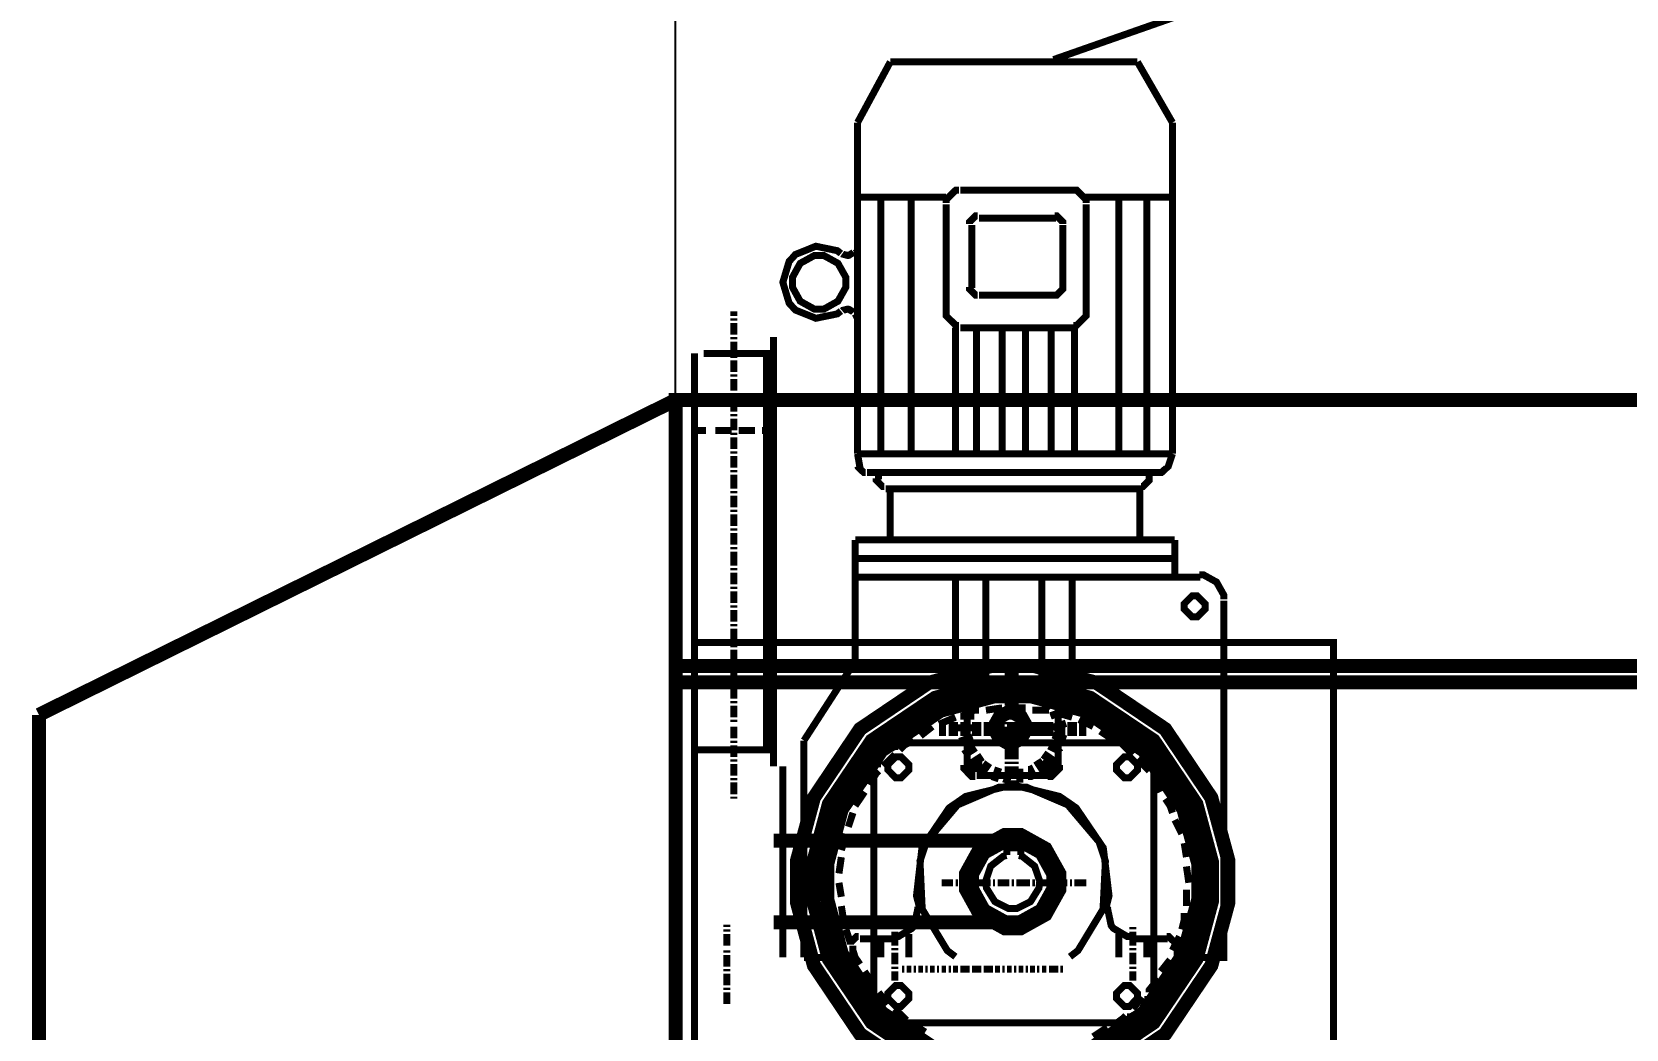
# Model space of a CAD drawing. Extents: x -4.5 to 11.4, y -10.7 to 0.4.
# Drawn here: x -0.809 to 0.33, y -2.242 to -1.529 of the extents above; entities that cross this region are included whole.
import ezdxf

# ---------------------------------------------------------------- set-up
doc = ezdxf.new("R2010")
doc.units = 0
doc.header["$MEASUREMENT"] = 0
doc.dimstyles.get("Standard").update_dxf_attribs({"dimtxt": 0.1, "dimasz": 0.1, "dimexe": 1.25, "dimexo": 0.625, "dimtad": 1, "dimtih": 1, "dimtxsty": 'Standard', "dimcen": 2.5, "dimazin": 3, "dimtfac": 1, "dimtmove": 0, "dimatfit": 3})

# ---------------------------------------------------------------- blocks, each defined once
blk = doc.blocks.new('_CLOSEDFILLED')
at = {"color": 0, "linetype": 'BYBLOCK'}
blk.add_solid([(-1, 0.164), (0, 0), (-1, -0.164)], dxfattribs=at)
blk = doc.blocks.new('*D5')
for p, q in [((-0.3489, -1.7922), (-0.3489, -0.8766)), ((-0.2489, -0.8766), (1.8169, -0.8766)), ((2.2169, -0.8766), (4.2828, -0.8766)), ((4.3828, -1.7922), (4.3828, -0.8766))]:
    blk.add_line(p, q)
at = {"layer": 'Defpoints'}
for p in [(-0.3489, -0.8766), (-0.3489, -1.7922), (4.3828, -1.7922)]:
    blk.add_point(p, dxfattribs=at)
at = {"xscale": 0.1, "yscale": 0.1, "rotation": 180}
blk.add_blockref('_CLOSEDFILLED', (-0.3489, -0.8766), dxfattribs=at)
at = {"xscale": 0.1, "yscale": 0.1}
blk.add_blockref('_CLOSEDFILLED', (4.3828, -0.8766), dxfattribs=at)
at = {"insert": (2.0169, -0.8766), "char_height": 0.1, "attachment_point": 5}
blk.add_mtext('2000', dxfattribs=at)

msp = doc.modelspace()

# ---------------------------------------------------------------- linework, layer by layer
at = {"color": 0}
for points, const_width in [([(-0.078907, -1.548867), (0.239493, -1.437207)], 0.005), ([(-0.218907, -1.593887), (-0.195507, -1.550547)], 0.005), ([(-0.195507, -1.550547), (-0.018907, -1.550547)], 0.005), ([(0.006093, -1.593887), (-0.018907, -1.550547)], 0.005), ([(-0.218907, -1.593887), (-0.218907, -1.830547)], 0.005), ([(0.006093, -1.593887), (0.006093, -1.830547)], 0.005), ([(-0.146407, -1.642167), (-0.148707, -1.642167), (-0.155607, -1.649017), (-0.155607, -1.651347)], 0.005), ([(-0.063907, -1.642167), (-0.145507, -1.642167)], 0.005), ([(-0.055507, -1.651347), (-0.055507, -1.649017), (-0.062407, -1.642167), (-0.064707, -1.642167)], 0.005), ([(-0.218907, -1.647227), (-0.155607, -1.647227)], 0.005), ([(-0.202207, -1.647227), (-0.202207, -1.830547)], 0.005), ([(-0.180507, -1.647227), (-0.180507, -1.830547)], 0.005), ([(-0.155607, -1.652207), (-0.155607, -1.730557)], 0.005), ([(-0.057207, -1.647227), (0.006093, -1.647227)], 0.005), ([(-0.055507, -1.730557), (-0.055507, -1.652207)], 0.005), ([(-0.032207, -1.647227), (-0.032207, -1.830547)], 0.005), ([(-0.012207, -1.647227), (-0.012207, -1.830547)], 0.005), ([(-0.133007, -1.660517), (-0.134507, -1.660517), (-0.138907, -1.664907), (-0.138907, -1.666377)], 0.005), ([(-0.077207, -1.662197), (-0.132207, -1.662197)], 0.005), ([(-0.072207, -1.666377), (-0.072207, -1.664907), (-0.076607, -1.660517), (-0.078007, -1.660517)], 0.005), ([(-0.137207, -1.667177), (-0.137207, -1.712207)], 0.005), ([(-0.072207, -1.712207), (-0.072207, -1.667177)], 0.005), ([(-0.230807, -1.687477), (-0.233407, -1.685417), (-0.248707, -1.682267), (-0.263307, -1.688127), (-0.265507, -1.690627), (-0.267807, -1.693057), (-0.272307, -1.708047), (-0.267807, -1.722957), (-0.265507, -1.725457), (-0.263307, -1.727887), (-0.248707, -1.733747), (-0.233407, -1.730617), (-0.230807, -1.728597)], 0.005), ([(-0.229907, -1.687697), (-0.229607, -1.687907), (-0.226007, -1.688837), (-0.225507, -1.688837), (-0.225207, -1.688777), (-0.222007, -1.686817), (-0.221707, -1.686557)], 0.005), ([(-0.220607, -1.687207), (-0.218907, -1.685527)], 0.005), ([(-0.138907, -1.711347), (-0.138907, -1.712807), (-0.134507, -1.717207), (-0.133007, -1.717207)], 0.005), ([(-0.132207, -1.717207), (-0.077207, -1.717207)], 0.005), ([(-0.078007, -1.717207), (-0.076607, -1.717207), (-0.072207, -1.712807), (-0.072207, -1.711347)], 0.005), ([(-0.307207, -1.732187), (-0.307207, -1.730557), (-0.307207, -1.728877)], 0.005), ([(-0.307207, -1.735547), (-0.307207, -1.733867)], 0.005), ([(-0.221707, -1.729517), (-0.222007, -1.729197), (-0.225207, -1.727297), (-0.225507, -1.727237), (-0.226007, -1.727197), (-0.229607, -1.728117), (-0.229907, -1.728377)], 0.005), ([(-0.220607, -1.730557), (-0.218907, -1.733867)], 0.005), ([(-0.155607, -1.729677), (-0.155607, -1.731957), (-0.148707, -1.738847), (-0.146407, -1.738847)], 0.005), ([(-0.064707, -1.738847), (-0.062407, -1.738847), (-0.055507, -1.731957), (-0.055507, -1.729677)], 0.005), ([(-0.307207, -1.745527), (-0.307207, -1.743847), (-0.307207, -1.742227), (-0.307207, -1.740527), (-0.307207, -1.738847), (-0.307207, -1.737167)], 0.005), ([(-0.148907, -1.740527), (-0.148907, -1.830547)], 0.005), ([(-0.145507, -1.740527), (-0.063907, -1.740527)], 0.005), ([(-0.133907, -1.740527), (-0.133907, -1.830547)], 0.005), ([(-0.115507, -1.740527), (-0.115507, -1.830547)], 0.005), ([(-0.098907, -1.740527), (-0.098907, -1.830547)], 0.005), ([(-0.080507, -1.740527), (-0.080507, -1.830547)], 0.005), ([(-0.063907, -1.740527), (-0.063907, -1.830547)], 0.005), ([(-0.307207, -1.748837), (-0.307207, -1.747207)], 0.005), ([(-0.307207, -1.758877), (-0.307207, -1.757197), (-0.307207, -1.755517), (-0.307207, -1.753877), (-0.307207, -1.752197), (-0.307207, -1.750517)], 0.005), ([(-0.278907, -1.747207), (-0.278907, -2.053847)], 0.005), ([(-0.335507, -2.053847), (-0.335507, -1.758877)], 0.005), ([(-0.328907, -1.758877), (-0.278907, -1.758877)], 0.005), ([(-0.307207, -1.762177), (-0.307207, -1.760557)], 0.005), ([(-0.307207, -1.772227), (-0.307207, -1.770547), (-0.307207, -1.768867), (-0.307207, -1.767167), (-0.307207, -1.765547), (-0.307207, -1.763867)], 0.005), ([(-0.283907, -2.042177), (-0.283907, -1.758877)], 0.005), ([(-0.278907, -2.053847), (-0.278907, -1.758877)], 0.005), ([(-0.307207, -1.775527), (-0.307207, -1.773847)], 0.005), ([(-0.307207, -1.785517), (-0.307207, -1.783887), (-0.307207, -1.782197), (-0.307207, -1.780517), (-0.307207, -1.778837), (-0.307207, -1.777207)], 0.005), ([(-0.803907, -2.017167), (-0.348907, -1.792177), (0.919493, -1.792177)], 0.01), ([(4.382783, -1.792177), (-0.348907, -1.792177), (-0.348907, -2.420547)], 0.01), ([(-0.307207, -1.790497), (-0.307207, -1.788877), (-0.307207, -1.787197)], 0.005), ([(-0.307207, -1.800547), (-0.307207, -1.798867), (-0.307207, -1.797187), (-0.307207, -1.795547), (-0.307207, -1.793867), (-0.307207, -1.792177)], 0.005), ([(-0.307207, -1.803847), (-0.307207, -1.802227)], 0.005), ([(-0.307207, -1.813887), (-0.307207, -1.812207), (-0.307207, -1.810527), (-0.307207, -1.808837), (-0.307207, -1.807207), (-0.307207, -1.805527)], 0.005), ([(-0.327207, -1.813887), (-0.335507, -1.813887)], 0.005), ([(-0.308907, -1.813887), (-0.320507, -1.813887)], 0.005), ([(-0.307207, -1.817197), (-0.307207, -1.815517)], 0.005), ([(-0.307207, -1.827177), (-0.307207, -1.825557), (-0.307207, -1.823867), (-0.307207, -1.822187), (-0.307207, -1.820497), (-0.307207, -1.818877)], 0.005), ([(-0.292207, -1.813887), (-0.303907, -1.813887)], 0.005), ([(-0.278907, -1.813887), (-0.287207, -1.813887)], 0.005), ([(-0.278907, -1.813887), (-0.283907, -1.813887)], 0.005), ([(-0.307207, -1.830547), (-0.307207, -1.828867)], 0.005), ([(-0.307207, -1.840527), (-0.307207, -1.838847), (-0.307207, -1.837207), (-0.307207, -1.835527), (-0.307207, -1.833847), (-0.307207, -1.832167)], 0.005), ([(-0.218907, -1.830547), (-0.217207, -1.840527)], 0.005), ([(-0.218907, -1.830547), (0.006093, -1.830547)], 0.005), ([(0.006093, -1.830547), (0.002793, -1.840527)], 0.005), ([(-0.307207, -1.843887), (-0.307207, -1.842207)], 0.005), ([(-0.307207, -1.855557), (-0.307207, -1.853877), (-0.307207, -1.852197), (-0.307207, -1.850497), (-0.307207, -1.848877), (-0.307207, -1.847197), (-0.307207, -1.845517)], 0.005), ([(-0.218707, -1.839447), (-0.218507, -1.840087), (-0.214507, -1.843887), (-0.213107, -1.843887)], 0.005), ([(-0.212207, -1.843887), (-0.002207, -1.843887)], 0.005), ([(-0.203907, -1.848877), (-0.203907, -1.843887)], 0.005), ([(-0.010507, -1.848877), (-0.010507, -1.843887)], 0.005), ([(-0.003107, -1.843887), (-0.001607, -1.843887), (0.002493, -1.840087), (0.002593, -1.839447)], 0.005), ([(-0.307207, -1.858867), (-0.307207, -1.857187)], 0.005), ([(-0.205507, -1.848017), (-0.205507, -1.849477), (-0.201207, -1.853877), (-0.199707, -1.853877)], 0.005), ([(-0.198907, -1.855557), (-0.015507, -1.855557)], 0.005), ([(-0.195507, -1.892167), (-0.195507, -1.855557)], 0.005), ([(-0.017207, -1.892167), (-0.017207, -1.855557)], 0.005), ([(-0.016407, -1.853877), (-0.014907, -1.853877), (-0.010507, -1.849477), (-0.010507, -1.848017)], 0.005), ([(-0.307207, -1.868847), (-0.307207, -1.867227), (-0.307207, -1.865527), (-0.307207, -1.863847), (-0.307207, -1.862167), (-0.307207, -1.860547)], 0.005), ([(-0.307207, -1.872207), (-0.307207, -1.870527)], 0.005), ([(-0.307207, -1.882197), (-0.307207, -1.880517), (-0.307207, -1.878877), (-0.307207, -1.877197), (-0.307207, -1.875517), (-0.307207, -1.873837)], 0.005), ([(-0.307207, -1.885557), (-0.307207, -1.883877)], 0.005), ([(-0.307207, -1.895547), (-0.307207, -1.893867), (-0.307207, -1.892167), (-0.307207, -1.890547), (-0.307207, -1.888867), (-0.307207, -1.887177)], 0.005), ([(-0.220607, -1.892167), (-0.220607, -1.978877)], 0.005), ([(-0.220607, -1.892167), (0.007793, -1.892167)], 0.005), ([(0.007793, -1.892167), (0.007793, -1.918867)], 0.005), ([(-0.307207, -1.898847), (-0.307207, -1.897227)], 0.005), ([(-0.307207, -1.910517), (-0.307207, -1.908887), (-0.307207, -1.907197), (-0.307207, -1.905517), (-0.307207, -1.903837), (-0.307207, -1.902207), (-0.307207, -1.900527)], 0.005), ([(-0.307207, -1.913877), (-0.307207, -1.912197)], 0.005), ([(-0.307207, -1.923867), (-0.307207, -1.922187), (-0.307207, -1.920547), (-0.307207, -1.918867), (-0.307207, -1.917177), (-0.307207, -1.915497)], 0.005), ([(-0.220607, -1.905517), (0.007793, -1.905517)], 0.005), ([(-0.307207, -1.927227), (-0.307207, -1.925547)], 0.005), ([(-0.220607, -1.918867), (0.026093, -1.918867)], 0.005), ([(-0.148907, -1.997207), (-0.148907, -1.918867)], 0.005), ([(-0.127207, -2.000517), (-0.127207, -1.918867)], 0.005), ([(-0.087207, -2.010557), (-0.087207, -1.918867)], 0.005), ([(-0.065607, -2.015547), (-0.065607, -1.918867)], 0.005), ([(0.042793, -1.934707), (0.042793, -1.931557), (0.037593, -1.922277), (0.028393, -1.917177), (0.025293, -1.917177)], 0.005), ([(-0.307207, -1.937207), (-0.307207, -1.935527), (-0.307207, -1.933837), (-0.307207, -1.932207), (-0.307207, -1.930527), (-0.307207, -1.928847)], 0.005), ([(-0.307207, -1.940517), (-0.307207, -1.938887)], 0.005), ([(0.011093, -2.190517), (0.042793, -2.190517), (0.042793, -1.935527)], 0.005), ([(-0.307207, -1.950557), (-0.307207, -1.948867), (-0.307207, -1.947187), (-0.307207, -1.945497), (-0.307207, -1.943877), (-0.307207, -1.942197)], 0.005), ([(-0.307207, -1.953867), (-0.307207, -1.952177)], 0.005), ([(-0.307207, -1.963847), (-0.307207, -1.962207), (-0.307207, -1.960527), (-0.307207, -1.958847), (-0.307207, -1.957167), (-0.307207, -1.955547)], 0.005), ([(-0.307207, -1.968887), (-0.307207, -1.967207)], 0.005), ([(-0.307207, -1.978877), (-0.307207, -1.977197), (-0.307207, -1.975497), (-0.307207, -1.973877), (-0.307207, -1.972197), (-0.307207, -1.970517)], 0.005), ([(4.001113, -1.982187), (-0.348907, -1.982187)], 0.01), ([(-0.307207, -1.982187), (-0.307207, -1.980557)], 0.005), ([(-0.307207, -1.992227), (-0.307207, -1.990527), (-0.307207, -1.988847), (-0.307207, -1.987167), (-0.307207, -1.985547), (-0.307207, -1.983867)], 0.005), ([(-0.048107, -2.278347), (0.000893, -2.245307), (0.033893, -2.196317), (0.046093, -2.151347), (0.046093, -2.136367), (0.046093, -2.121337), (0.033893, -2.076367), (0.000893, -2.027317), (-0.048107, -1.994277), (-0.093107, -1.982187), (-0.108007, -1.982187), (-0.108007, -1.982187), (-0.123107, -1.982187), (-0.168107, -1.994277), (-0.217107, -2.027317), (-0.250107, -2.076367), (-0.262207, -2.121337), (-0.262207, -2.136367), (-0.262207, -2.151347), (-0.250107, -2.196317), (-0.217107, -2.245307), (-0.168107, -2.278347)], 0.01), ([(-0.257207, -2.035517), (-0.220607, -1.978877)], 0.005), ([(-0.108907, -1.980557), (-0.108907, -1.982187)], 0.01), ([(-0.108907, -1.980557), (-0.108907, -1.982187)], 0.01), ([(-0.108907, -1.983867), (-0.108907, -1.985547), (-0.108907, -1.987167), (-0.108907, -1.988847), (-0.108907, -1.990527), (-0.108907, -1.992227), (-0.108907, -1.993847)], 0.01), ([(-0.108907, -1.983867), (-0.108907, -1.985547), (-0.108907, -1.987167), (-0.108907, -1.988847), (-0.108907, -1.990527), (-0.108907, -1.992227), (-0.108907, -1.993847)], 0.01), ([(4.001113, -1.993847), (-0.348907, -1.993847)], 0.01), ([(-0.307207, -1.995527), (-0.307207, -1.993847)], 0.005), ([(-0.052607, -2.267617), (-0.007307, -2.237057), (0.023193, -2.191817), (0.034393, -2.150207), (0.034393, -2.136367), (0.034393, -2.122477), (0.023193, -2.080867), (-0.007307, -2.035567), (-0.052607, -2.005017), (-0.094207, -1.993847), (-0.108007, -1.993847), (-0.108007, -1.993847), (-0.121907, -1.993847), (-0.163507, -2.005017), (-0.208807, -2.035567), (-0.239407, -2.080867), (-0.250607, -2.122477), (-0.250607, -2.136367), (-0.250607, -2.150207), (-0.239407, -2.191817), (-0.208807, -2.237057), (-0.163507, -2.267617)], 0.01), ([(-0.134707, -1.993847), (-0.136207, -1.993847), (-0.140507, -1.998237), (-0.140507, -1.999707)], 0.01), ([(-0.134707, -1.993847), (-0.136207, -1.993847), (-0.140507, -1.998237), (-0.140507, -1.999707)], 0.01), ([(-0.133907, -1.995527), (-0.082207, -1.995527)], 0.005), ([(-0.133907, -1.995527), (-0.082207, -1.995527)], 0.005), ([(-0.122207, -1.997207), (-0.127207, -2.000517)], 0.01), ([(-0.122207, -1.997207), (-0.127207, -2.000517)], 0.01), ([(-0.113907, -1.993847), (-0.120607, -1.995527)], 0.01), ([(-0.113907, -1.993847), (-0.120607, -1.995527)], 0.01), ([(-0.105507, -1.993847), (-0.108907, -1.993847), (-0.112207, -1.993847)], 0.01), ([(-0.105507, -1.993847), (-0.108907, -1.993847), (-0.112207, -1.993847)], 0.01), ([(-0.108907, -1.995527), (-0.108907, -1.997207)], 0.01), ([(-0.108907, -1.995527), (-0.108907, -1.997207)], 0.01), ([(-0.097207, -1.995527), (-0.103907, -1.993847)], 0.01), ([(-0.097207, -1.995527), (-0.103907, -1.993847)], 0.01), ([(-0.090607, -1.998837), (-0.095607, -1.995527)], 0.01), ([(-0.090607, -1.998837), (-0.095607, -1.995527)], 0.01), ([(-0.077207, -1.999707), (-0.077207, -1.998237), (-0.081607, -1.993847), (-0.083007, -1.993847)], 0.01), ([(-0.077207, -1.999707), (-0.077207, -1.998237), (-0.081607, -1.993847), (-0.083007, -1.993847)], 0.01), ([(-0.307207, -2.005517), (-0.307207, -2.003877), (-0.307207, -2.002197), (-0.307207, -2.000517), (-0.307207, -1.998837), (-0.307207, -1.997207)], 0.005), ([(-0.307207, -2.008877), (-0.307207, -2.007197)], 0.005), ([(-0.056507, -2.258447), (-0.014407, -2.230017), (0.013993, -2.187907), (0.024493, -2.149227), (0.024493, -2.136367), (0.024493, -2.123457), (0.013993, -2.084777), (-0.014407, -2.042667), (-0.056507, -2.014237), (-0.095207, -2.003877), (-0.108007, -2.003877), (-0.108007, -2.003877), (-0.120907, -2.003877), (-0.159607, -2.014237), (-0.201707, -2.042667), (-0.230207, -2.084777), (-0.240507, -2.123457), (-0.240507, -2.136367), (-0.240507, -2.149227), (-0.230207, -2.187907), (-0.201707, -2.230017), (-0.159607, -2.258447)], 0.01), ([(-0.135507, -2.007197), (-0.138907, -2.012177)], 0.01), ([(-0.135507, -2.007197), (-0.138907, -2.012177)], 0.01), ([(-0.140507, -2.053847), (-0.140507, -2.000517)], 0.005), ([(-0.140507, -2.053847), (-0.140507, -2.000517)], 0.005), ([(-0.130507, -2.002197), (-0.132207, -2.003877), (-0.133907, -2.005517)], 0.01), ([(-0.130507, -2.002197), (-0.132207, -2.003877), (-0.133907, -2.005517)], 0.01), ([(-0.108907, -1.998837), (-0.108907, -2.000517), (-0.108907, -2.002197), (-0.108907, -2.003877), (-0.108907, -2.005517), (-0.108907, -2.007197)], 0.01), ([(-0.108907, -1.998837), (-0.108907, -2.000517), (-0.108907, -2.002197), (-0.108907, -2.003877), (-0.108907, -2.005517), (-0.108907, -2.007197)], 0.01), ([(-0.108907, -2.008877), (-0.108907, -2.010557)], 0.01), ([(-0.108907, -2.008877), (-0.108907, -2.010557)], 0.01), ([(-0.083907, -2.003877), (-0.087207, -2.000517)], 0.01), ([(-0.083907, -2.003877), (-0.087207, -2.000517)], 0.01), ([(-0.078907, -2.010557), (-0.082207, -2.007197)], 0.01), ([(-0.078907, -2.010557), (-0.082207, -2.007197)], 0.01), ([(-0.075507, -2.000517), (-0.075507, -2.053847)], 0.005), ([(-0.075507, -2.000517), (-0.075507, -2.053847)], 0.005), ([(-0.803907, -2.017167), (-0.803907, -2.420547), (-0.348907, -2.420547)], 0.01), ([(-0.307207, -2.018867), (-0.307207, -2.017167), (-0.307207, -2.015547), (-0.307207, -2.013867), (-0.307207, -2.012177), (-0.307207, -2.010557)], 0.005), ([(-0.132207, -2.013867), (-0.135507, -2.013867), (-0.143907, -2.017167)], 0.005), ([(-0.140507, -2.015547), (-0.140507, -2.020547)], 0.01), ([(-0.140507, -2.015547), (-0.140507, -2.020547)], 0.01), ([(-0.115507, -2.012177), (-0.127207, -2.013867)], 0.005), ([(-0.108907, -2.012177), (-0.108907, -2.013867), (-0.108907, -2.015547), (-0.108907, -2.017167), (-0.108907, -2.018867), (-0.108907, -2.020547)], 0.01), ([(-0.108907, -2.012177), (-0.108907, -2.013867), (-0.108907, -2.015547), (-0.108907, -2.017167), (-0.108907, -2.018867), (-0.108907, -2.020547)], 0.01), ([(-0.098907, -2.012177), (-0.107207, -2.012177), (-0.110507, -2.012177)], 0.005), ([(-0.082207, -2.013867), (-0.093907, -2.013867)], 0.005), ([(-0.075507, -2.018867), (-0.077207, -2.013867)], 0.01), ([(-0.075507, -2.018867), (-0.077207, -2.013867)], 0.01), ([(-0.065607, -2.018867), (-0.077207, -2.015547)], 0.005), ([(-0.307207, -2.022227), (-0.307207, -2.020547)], 0.005), ([(-0.307207, -2.033887), (-0.307207, -2.032197), (-0.307207, -2.030517), (-0.307207, -2.028837), (-0.307207, -2.027207), (-0.307207, -2.025527)], 0.005), ([(-0.165507, -2.025527), (-0.173907, -2.032197)], 0.005), ([(-0.160607, -2.027207), (-0.157207, -2.027207)], 0.01), ([(-0.155607, -2.027207), (-0.158907, -2.027207)], 0.01), ([(-0.148907, -2.018867), (-0.160607, -2.023847)], 0.005), ([(-0.153907, -2.027207), (-0.148907, -2.027207)], 0.01), ([(-0.147207, -2.027207), (-0.152207, -2.027207)], 0.01), ([(-0.145507, -2.027207), (-0.140507, -2.027207)], 0.01), ([(-0.138907, -2.027207), (-0.143907, -2.027207)], 0.01), ([(-0.142207, -2.023847), (-0.142207, -2.027207), (-0.142207, -2.028837)], 0.01), ([(-0.142207, -2.023847), (-0.142207, -2.027207), (-0.142207, -2.028837)], 0.01), ([(-0.142207, -2.032197), (-0.140507, -2.037197)], 0.01), ([(-0.142207, -2.032197), (-0.140507, -2.037197)], 0.01), ([(-0.137207, -2.027207), (-0.132207, -2.027207)], 0.01), ([(-0.130507, -2.027207), (-0.135507, -2.027207)], 0.01), ([(-0.128907, -2.027207), (-0.122207, -2.027207)], 0.01), ([(-0.122207, -2.027207), (-0.127207, -2.027207)], 0.01), ([(-0.120607, -2.027207), (-0.113907, -2.027207)], 0.01), ([(-0.113907, -2.027207), (-0.118907, -2.027207)], 0.01), ([(-0.112207, -2.027207), (-0.105507, -2.027207)], 0.01), ([(-0.105507, -2.027207), (-0.110507, -2.027207)], 0.01), ([(-0.108907, -2.022227), (-0.108907, -2.023847)], 0.01), ([(-0.108907, -2.022227), (-0.108907, -2.023847)], 0.01), ([(-0.108907, -2.025527), (-0.108907, -2.027207), (-0.108907, -2.028837), (-0.108907, -2.030517), (-0.108907, -2.032197), (-0.108907, -2.033887)], 0.01), ([(-0.108907, -2.025527), (-0.108907, -2.027207), (-0.108907, -2.028837), (-0.108907, -2.030517), (-0.108907, -2.032197), (-0.108907, -2.033887)], 0.01), ([(-0.107207, -2.025527), (-0.082207, -2.025527)], 0.005), ([(-0.103907, -2.027207), (-0.097207, -2.027207)], 0.01), ([(-0.097207, -2.027207), (-0.102207, -2.027207)], 0.01), ([(-0.095607, -2.027207), (-0.088907, -2.027207)], 0.01), ([(-0.087207, -2.027207), (-0.093907, -2.027207)], 0.01), ([(-0.087207, -2.027207), (-0.080507, -2.027207)], 0.01), ([(-0.078907, -2.027207), (-0.085507, -2.027207)], 0.01), ([(-0.070507, -2.027207), (-0.077207, -2.027207)], 0.01), ([(-0.077207, -2.027207), (-0.072207, -2.027207)], 0.01), ([(-0.073907, -2.027207), (-0.075507, -2.022227)], 0.01), ([(-0.073907, -2.027207), (-0.075507, -2.022227)], 0.01), ([(-0.075507, -2.035517), (-0.073907, -2.030517)], 0.01), ([(-0.075507, -2.035517), (-0.073907, -2.030517)], 0.01), ([(-0.062207, -2.027207), (-0.068907, -2.027207)], 0.01), ([(-0.068907, -2.027207), (-0.063907, -2.027207)], 0.01), ([(-0.055507, -2.027207), (-0.060607, -2.027207)], 0.01), ([(-0.060607, -2.027207), (-0.057207, -2.027207)], 0.01), ([(-0.050507, -2.025527), (-0.053907, -2.023847), (-0.060607, -2.020547)], 0.005), ([(-0.035607, -2.035517), (-0.045507, -2.028837)], 0.005), ([(-0.307207, -2.037197), (-0.307207, -2.035517)], 0.005), ([(-0.307207, -2.047187), (-0.307207, -2.045547), (-0.307207, -2.043867), (-0.307207, -2.042177), (-0.307207, -2.040497), (-0.307207, -2.038877)], 0.005), ([(-0.257207, -2.190517), (-0.257207, -2.035517)], 0.005), ([(-0.189707, -2.037197), (-0.192807, -2.037197), (-0.202107, -2.042297), (-0.207207, -2.051567), (-0.207207, -2.054727)], 0.01), ([(-0.178907, -2.035517), (-0.185607, -2.038877), (-0.188907, -2.042177)], 0.005), ([(-0.188907, -2.037197), (-0.025607, -2.037197)], 0.005), ([(-0.140507, -2.040497), (-0.137207, -2.045547)], 0.01), ([(-0.140507, -2.040497), (-0.137207, -2.045547)], 0.01), ([(-0.108907, -2.035517), (-0.108907, -2.037197)], 0.01), ([(-0.108907, -2.035517), (-0.108907, -2.037197)], 0.01), ([(-0.108907, -2.038877), (-0.108907, -2.040497), (-0.108907, -2.042177), (-0.108907, -2.043867), (-0.108907, -2.045547), (-0.108907, -2.047187), (-0.108907, -2.048867)], 0.01), ([(-0.108907, -2.038877), (-0.108907, -2.040497), (-0.108907, -2.042177), (-0.108907, -2.043867), (-0.108907, -2.045547), (-0.108907, -2.047187), (-0.108907, -2.048867)], 0.01), ([(-0.078907, -2.043867), (-0.077207, -2.040497), (-0.075507, -2.038877)], 0.01), ([(-0.078907, -2.043867), (-0.077207, -2.040497), (-0.075507, -2.038877)], 0.01), ([(-0.022207, -2.045547), (-0.028907, -2.038877), (-0.030607, -2.037197)], 0.005), ([(-0.008907, -2.054727), (-0.008907, -2.051567), (-0.014007, -2.042297), (-0.023307, -2.037197), (-0.026407, -2.037197)], 0.01), ([(-0.335507, -2.042177), (-0.278907, -2.042177)], 0.005), ([(-0.307207, -2.050547), (-0.307207, -2.048867)], 0.005), ([(-0.307207, -2.060527), (-0.307207, -2.058837), (-0.307207, -2.057207), (-0.307207, -2.055527), (-0.307207, -2.053847), (-0.307207, -2.052227)], 0.005), ([(-0.192207, -2.045547), (-0.200507, -2.053847)], 0.005), ([(-0.140507, -2.053027), (-0.140507, -2.054447), (-0.136207, -2.058837), (-0.134707, -2.058837)], 0.01), ([(-0.140507, -2.053027), (-0.140507, -2.054447), (-0.136207, -2.058837), (-0.134707, -2.058837)], 0.01), ([(-0.135507, -2.047187), (-0.132207, -2.052227)], 0.01), ([(-0.135507, -2.047187), (-0.132207, -2.052227)], 0.01), ([(-0.130507, -2.053847), (-0.125607, -2.057207)], 0.01), ([(-0.130507, -2.053847), (-0.125607, -2.057207)], 0.01), ([(-0.108907, -2.050547), (-0.108907, -2.052227)], 0.01), ([(-0.108907, -2.050547), (-0.108907, -2.052227)], 0.01), ([(-0.108907, -2.053847), (-0.108907, -2.055527), (-0.108907, -2.057207), (-0.108907, -2.058837), (-0.108907, -2.060527), (-0.108907, -2.062207)], 0.01), ([(-0.108907, -2.053847), (-0.108907, -2.055527), (-0.108907, -2.057207), (-0.108907, -2.058837), (-0.108907, -2.060527), (-0.108907, -2.062207)], 0.01), ([(-0.090607, -2.055527), (-0.085507, -2.052227)], 0.01), ([(-0.090607, -2.055527), (-0.085507, -2.052227)], 0.01), ([(-0.083907, -2.050547), (-0.080507, -2.045547)], 0.01), ([(-0.083907, -2.050547), (-0.080507, -2.045547)], 0.01), ([(-0.083007, -2.058837), (-0.081607, -2.058837), (-0.077207, -2.054447), (-0.077207, -2.053027)], 0.01), ([(-0.083007, -2.058837), (-0.081607, -2.058837), (-0.077207, -2.054447), (-0.077207, -2.053027)], 0.01), ([(-0.010507, -2.057207), (-0.018907, -2.048867)], 0.005), ([(-0.307207, -2.063887), (-0.307207, -2.062207)], 0.005), ([(-0.272207, -2.053847), (-0.272207, -2.190517)], 0.005), ([(-0.203907, -2.057207), (-0.205507, -2.058837), (-0.210507, -2.067197)], 0.005), ([(-0.207207, -2.218887), (-0.207207, -2.055527)], 0.005), ([(-0.082207, -2.060527), (-0.133907, -2.060527)], 0.005), ([(-0.082207, -2.060527), (-0.133907, -2.060527)], 0.005), ([(-0.122207, -2.058837), (-0.117207, -2.060527)], 0.01), ([(-0.122207, -2.058837), (-0.117207, -2.060527)], 0.01), ([(-0.113907, -2.060527), (-0.108907, -2.062207)], 0.01), ([(-0.113907, -2.060527), (-0.108907, -2.062207)], 0.01), ([(-0.108907, -2.063887), (-0.108907, -2.065517)], 0.01), ([(-0.108907, -2.063887), (-0.108907, -2.065517)], 0.01), ([(-0.105507, -2.060527), (-0.100507, -2.060527)], 0.01), ([(-0.105507, -2.060527), (-0.100507, -2.060527)], 0.01), ([(-0.097207, -2.058837), (-0.095607, -2.058837), (-0.092207, -2.057207)], 0.01), ([(-0.097207, -2.058837), (-0.095607, -2.058837), (-0.092207, -2.057207)], 0.01), ([(-0.007207, -2.055527), (-0.007207, -2.218887)], 0.005), ([(-0.002207, -2.072187), (-0.007207, -2.062207)], 0.005), ([(-0.307207, -2.073867), (-0.307207, -2.072187), (-0.307207, -2.070497), (-0.307207, -2.068877), (-0.307207, -2.067197), (-0.307207, -2.065517)], 0.005), ([(-0.307207, -2.077177), (-0.307207, -2.075557)], 0.005), ([(-0.213907, -2.072187), (-0.220607, -2.082167)], 0.005), ([(-0.041007, -2.153517), (-0.039207, -2.146517), (-0.043307, -2.112227), (-0.062707, -2.083687), (-0.068607, -2.079567), (-0.074607, -2.075447), (-0.108107, -2.067197), (-0.141607, -2.075447), (-0.147507, -2.079567), (-0.153507, -2.083687), (-0.172907, -2.112227), (-0.176807, -2.146517), (-0.175007, -2.153517)], 0.005), ([(-0.067107, -2.190027), (-0.061407, -2.185627), (-0.043507, -2.156057), (-0.041807, -2.121617), (-0.044107, -2.114777), (-0.046407, -2.107887), (-0.068707, -2.081517), (-0.098207, -2.068877), (-0.108007, -2.068877), (-0.117907, -2.068877), (-0.147407, -2.081517), (-0.169707, -2.107887), (-0.172007, -2.114777), (-0.174307, -2.121617), (-0.172707, -2.156057), (-0.154807, -2.185627), (-0.149007, -2.190027)], 0.005), ([(0.006093, -2.087207), (0.004393, -2.082167), (0.001093, -2.077177)], 0.005), ([(-0.222207, -2.087207), (-0.225507, -2.097197)], 0.005), ([(0.012793, -2.102197), (0.007793, -2.092207)], 0.005), ([(-0.107207, -2.107187), (-0.278907, -2.107187)], 0.01), ([(-0.227207, -2.102197), (-0.228907, -2.108867), (-0.230507, -2.113847)], 0.005), ([(0.016093, -2.118847), (0.014493, -2.108867)], 0.005), ([(-0.230507, -2.118847), (-0.232207, -2.130517)], 0.005), ([(-0.112407, -2.117707), (-0.114807, -2.118247), (-0.123807, -2.125307), (-0.127407, -2.136157), (-0.127107, -2.138597), (-0.126807, -2.140977), (-0.120807, -2.150637), (-0.111207, -2.155517), (-0.108007, -2.155517), (-0.104907, -2.155517), (-0.095307, -2.150637), (-0.089307, -2.140977), (-0.089007, -2.138597), (-0.088707, -2.136157), (-0.092407, -2.125307), (-0.101307, -2.118247), (-0.103607, -2.117707)], 0.005), ([(-0.112207, -2.117227), (-0.112207, -2.112167), (-0.102207, -2.112167), (-0.102207, -2.117227)], 0.005), ([(0.017793, -2.137177), (0.016093, -2.125517)], 0.005), ([(-0.232207, -2.137177), (-0.230507, -2.147227)], 0.005), ([(-0.158907, -2.137177), (-0.157207, -2.137177), (-0.155607, -2.137177), (-0.153907, -2.137177), (-0.152207, -2.137177), (-0.150607, -2.137177)], 0.005), ([(-0.148907, -2.137177), (-0.147207, -2.137177)], 0.005), ([(-0.145507, -2.137177), (-0.143907, -2.137177), (-0.142207, -2.137177), (-0.140507, -2.137177), (-0.138907, -2.137177), (-0.137207, -2.137177)], 0.005), ([(-0.135507, -2.137177), (-0.133907, -2.137177)], 0.005), ([(-0.132207, -2.137177), (-0.130507, -2.137177), (-0.128907, -2.137177), (-0.127207, -2.137177), (-0.125607, -2.137177), (-0.123907, -2.137177)], 0.005), ([(-0.122207, -2.137177), (-0.120607, -2.137177)], 0.005), ([(-0.118907, -2.137177), (-0.117207, -2.137177), (-0.115507, -2.137177), (-0.113907, -2.137177), (-0.112207, -2.137177), (-0.110507, -2.137177)], 0.005), ([(-0.108907, -2.137177), (-0.107207, -2.137177)], 0.005), ([(-0.105507, -2.137177), (-0.103907, -2.137177), (-0.102207, -2.137177), (-0.100507, -2.137177), (-0.098907, -2.137177), (-0.097207, -2.137177), (-0.095607, -2.137177)], 0.005), ([(-0.093907, -2.137177), (-0.092207, -2.137177)], 0.005), ([(-0.090607, -2.137177), (-0.088907, -2.137177), (-0.087207, -2.137177), (-0.085507, -2.137177), (-0.083907, -2.137177), (-0.082207, -2.137177)], 0.005), ([(-0.080507, -2.137177), (-0.078907, -2.137177)], 0.005), ([(-0.077207, -2.137177), (-0.075507, -2.137177), (-0.073907, -2.137177), (-0.072207, -2.137177), (-0.070507, -2.137177), (-0.068907, -2.137177)], 0.005), ([(-0.067207, -2.137177), (-0.065607, -2.137177)], 0.005), ([(-0.063907, -2.137177), (-0.062207, -2.137177), (-0.060607, -2.137177), (-0.058907, -2.137177), (-0.057207, -2.137177), (-0.055507, -2.137177)], 0.005), ([(0.016093, -2.153837), (0.016093, -2.142167)], 0.005), ([(-0.230507, -2.153837), (-0.228907, -2.163877), (-0.228907, -2.165497)], 0.005), ([(-0.193007, -2.175547), (-0.189607, -2.175547), (-0.180107, -2.169797), (-0.179207, -2.168747), (-0.178407, -2.167667), (-0.175707, -2.154977), (-0.176107, -2.153677)], 0.005), ([(-0.040007, -2.153677), (-0.040407, -2.154977), (-0.037707, -2.167667), (-0.036907, -2.168747), (-0.036007, -2.169797), (-0.026307, -2.175547), (-0.023007, -2.175547)], 0.005), ([(-0.803907, -2.165497), (-0.803907, -2.257197)], 0.01), ([(-0.107207, -2.165497), (-0.278907, -2.165497)], 0.01), ([(0.012793, -2.170547), (0.014493, -2.163877), (0.014493, -2.158887)], 0.005), ([(-0.312207, -2.167177), (-0.312207, -2.168867)], 0.005), ([(-0.312207, -2.170547), (-0.312207, -2.172187)], 0.005), ([(-0.312207, -2.173867), (-0.312207, -2.175547), (-0.312207, -2.177227), (-0.312207, -2.178847), (-0.312207, -2.180527), (-0.312207, -2.182207)], 0.005), ([(-0.227207, -2.170547), (-0.223907, -2.180527)], 0.005), ([(-0.218107, -2.175547), (-0.219507, -2.175547), (-0.223907, -2.179877), (-0.223907, -2.181347)], 0.005), ([(-0.217207, -2.177227), (-0.192207, -2.177227)], 0.005), ([(-0.202207, -2.177227), (-0.202207, -2.190517)], 0.005), ([(-0.192207, -2.168867), (-0.192207, -2.170547)], 0.005), ([(-0.192207, -2.172187), (-0.192207, -2.173867), (-0.192207, -2.175547), (-0.192207, -2.177227), (-0.192207, -2.178847), (-0.192207, -2.180527), (-0.192207, -2.182207)], 0.005), ([(-0.182207, -2.173867), (-0.182207, -2.190517)], 0.005), ([(-0.032207, -2.173867), (-0.032207, -2.190517)], 0.005), ([(-0.022207, -2.168867), (-0.022207, -2.170547)], 0.005), ([(-0.022207, -2.172187), (-0.022207, -2.173867), (-0.022207, -2.175547), (-0.022207, -2.177227), (-0.022207, -2.178847), (-0.022207, -2.180527), (-0.022207, -2.182207)], 0.005), ([(-0.022207, -2.177227), (0.002793, -2.177227)], 0.005), ([(-0.012207, -2.177227), (-0.012207, -2.190517)], 0.005), ([(0.007793, -2.181347), (0.007793, -2.179877), (0.003393, -2.175547), (0.001893, -2.175547)], 0.005), ([(0.006093, -2.185527), (0.011093, -2.175547)], 0.005), ([(-0.312207, -2.185527), (-0.312207, -2.187207)], 0.005), ([(-0.312207, -2.188887), (-0.312207, -2.190517), (-0.312207, -2.192197), (-0.312207, -2.193877), (-0.312207, -2.195497), (-0.312207, -2.197187)], 0.005), ([(-0.222207, -2.182207), (-0.222207, -2.190517)], 0.005), ([(-0.222207, -2.185527), (-0.220607, -2.190517), (-0.217207, -2.195497)], 0.005), ([(-0.192207, -2.183837), (-0.192207, -2.185527)], 0.005), ([(-0.192207, -2.187207), (-0.192207, -2.188887), (-0.192207, -2.190517), (-0.192207, -2.192197), (-0.192207, -2.193877), (-0.192207, -2.195497)], 0.005), ([(-0.022207, -2.183837), (-0.022207, -2.185527)], 0.005), ([(-0.022207, -2.187207), (-0.022207, -2.188887), (-0.022207, -2.190517), (-0.022207, -2.192197), (-0.022207, -2.193877), (-0.022207, -2.195497)], 0.005), ([(0.009493, -2.182207), (0.009493, -2.190517)], 0.005), ([(-0.312207, -2.198867), (-0.312207, -2.200557)], 0.005), ([(-0.225507, -2.190517), (-0.257207, -2.190517)], 0.005), ([(-0.224307, -2.190737), (-0.224507, -2.190677), (-0.225907, -2.190517), (-0.226407, -2.190517)], 0.005), ([(-0.213907, -2.200557), (-0.207207, -2.210527)], 0.005), ([(-0.192207, -2.197187), (-0.192207, -2.198867)], 0.005), ([(-0.192207, -2.200557), (-0.192207, -2.202177), (-0.192207, -2.203867), (-0.192207, -2.205547), (-0.192207, -2.207167)], 0.005), ([(-0.187207, -2.198867), (-0.185607, -2.198867)], 0.005), ([(-0.183907, -2.198867), (-0.180507, -2.198867)], 0.005), ([(-0.178907, -2.198867), (-0.177207, -2.198867)], 0.005), ([(-0.175507, -2.198867), (-0.172207, -2.198867)], 0.005), ([(-0.170507, -2.198867), (-0.168807, -2.198867)], 0.005), ([(-0.167207, -2.198867), (-0.163907, -2.198867)], 0.005), ([(-0.162207, -2.198867), (-0.160607, -2.198867)], 0.005), ([(-0.158907, -2.198867), (-0.155607, -2.198867)], 0.005), ([(-0.153907, -2.198867), (-0.152207, -2.198867)], 0.005), ([(-0.150607, -2.198867), (-0.147207, -2.198867)], 0.005), ([(-0.145507, -2.198867), (-0.142207, -2.198867), (-0.138907, -2.198867)], 0.005), ([(-0.137207, -2.198867), (-0.133907, -2.198867), (-0.130507, -2.198867)], 0.005), ([(-0.128907, -2.198867), (-0.125607, -2.198867), (-0.122207, -2.198867)], 0.005), ([(-0.120607, -2.198867), (-0.117207, -2.198867)], 0.005), ([(-0.115507, -2.198867), (-0.113907, -2.198867)], 0.005), ([(-0.112207, -2.198867), (-0.108907, -2.198867)], 0.005), ([(-0.107207, -2.198867), (-0.105507, -2.198867)], 0.005), ([(-0.103907, -2.198867), (-0.100507, -2.198867)], 0.005), ([(-0.098907, -2.198867), (-0.097207, -2.198867)], 0.005), ([(-0.095607, -2.198867), (-0.092207, -2.198867)], 0.005), ([(-0.090607, -2.198867), (-0.088907, -2.198867)], 0.005), ([(-0.087207, -2.198867), (-0.083907, -2.198867)], 0.005), ([(-0.082207, -2.198867), (-0.078907, -2.198867), (-0.075507, -2.198867)], 0.005), ([(-0.073907, -2.198867), (-0.072207, -2.198867)], 0.005), ([(-0.022207, -2.197187), (-0.022207, -2.198867)], 0.005), ([(-0.022207, -2.200557), (-0.022207, -2.202177), (-0.022207, -2.203867), (-0.022207, -2.205547), (-0.022207, -2.207167)], 0.005), ([(-0.002207, -2.200557), (0.004393, -2.192197)], 0.005), ([(0.010293, -2.190517), (0.009693, -2.190517), (0.008393, -2.190677), (0.008193, -2.190737)], 0.005), ([(-0.312207, -2.202177), (-0.312207, -2.203867), (-0.312207, -2.205547), (-0.312207, -2.207167), (-0.312207, -2.208847), (-0.312207, -2.210527)], 0.005), ([(-0.312207, -2.212207), (-0.312207, -2.213847)], 0.005), ([(-0.010507, -2.215527), (-0.010507, -2.213847), (-0.003907, -2.205547)], 0.005), ([(-0.312207, -2.215527), (-0.312207, -2.217207), (-0.312207, -2.218887), (-0.312207, -2.220517), (-0.312207, -2.222197), (-0.312207, -2.223877)], 0.005), ([(-0.207207, -2.218017), (-0.207207, -2.221117), (-0.202107, -2.230387), (-0.192807, -2.235547), (-0.189707, -2.235547)], 0.01), ([(-0.203907, -2.215527), (-0.197207, -2.223877)], 0.005), ([(-0.026407, -2.235547), (-0.023307, -2.235547), (-0.014007, -2.230387), (-0.008907, -2.221117), (-0.008907, -2.218017)], 0.01), ([(-0.022207, -2.227197), (-0.015507, -2.218887)], 0.005), ([(-0.192207, -2.227197), (-0.185607, -2.233867), (-0.183907, -2.235547)], 0.005), ([(-0.035607, -2.238847), (-0.028907, -2.233867), (-0.027207, -2.232187)], 0.005), ([(-0.025607, -2.237167), (-0.188907, -2.237167)], 0.005), ([(-0.178907, -2.238847), (-0.170507, -2.243847)], 0.005), ([(-0.050507, -2.247207), (-0.040507, -2.240527)], 0.005)]:
    msp.add_lwpolyline(points, dxfattribs=dict(at, const_width=const_width))
for points, const_width in [([(-0.246407, -1.688887), (-0.249807, -1.688887), (-0.259907, -1.694477), (-0.265507, -1.704627), (-0.265507, -1.708047), (-0.265507, -1.711407), (-0.259907, -1.721547), (-0.249807, -1.727197), (-0.246407, -1.727197), (-0.243007, -1.727197), (-0.232907, -1.721547), (-0.227207, -1.711407), (-0.227207, -1.708047), (-0.227207, -1.704627), (-0.232907, -1.694477), (-0.243007, -1.688887), (-0.246407, -1.688887)], 0.005), ([(0.021993, -1.932207), (0.020093, -1.932207), (0.014493, -1.937807), (0.014493, -1.939697), (0.014493, -1.941547), (0.020093, -1.947187), (0.021993, -1.947187), (0.023793, -1.947187), (0.029393, -1.941547), (0.029393, -1.939697), (0.029393, -1.937807), (0.023793, -1.932207), (0.021993, -1.932207)], 0.005), ([(-0.335507, -1.965527), (0.121093, -1.965527), (0.121093, -2.307207), (-0.335507, -2.307207), (-0.335507, -1.965527)], 0.005), ([(-0.307207, -1.965527), (-0.307207, -1.965527)], 0.005), ([(-0.108907, -1.980557), (-0.108907, -1.980557)], 0.01), ([(-0.108907, -1.980557), (-0.108907, -1.980557)], 0.01), ([(-0.134707, -1.997207), (-0.135407, -1.997207), (-0.137207, -1.999057), (-0.137207, -1.999707), (-0.137207, -2.000307), (-0.135407, -2.002197), (-0.134707, -2.002197), (-0.134107, -2.002197), (-0.132207, -2.000307), (-0.132207, -1.999707), (-0.132207, -1.999057), (-0.134107, -1.997207), (-0.134707, -1.997207)], 0.005), ([(-0.134707, -1.997207), (-0.135407, -1.997207), (-0.137207, -1.999057), (-0.137207, -1.999707), (-0.137207, -2.000307), (-0.135407, -2.002197), (-0.134707, -2.002197), (-0.134107, -2.002197), (-0.132207, -2.000307), (-0.132207, -1.999707), (-0.132207, -1.999057), (-0.134107, -1.997207), (-0.134707, -1.997207)], 0.005), ([(-0.083007, -1.997207), (-0.083707, -1.997207), (-0.085507, -1.999057), (-0.085507, -1.999707), (-0.085507, -2.000307), (-0.083707, -2.002197), (-0.083007, -2.002197), (-0.082407, -2.002197), (-0.080507, -2.000307), (-0.080507, -1.999707), (-0.080507, -1.999057), (-0.082407, -1.997207), (-0.083007, -1.997207)], 0.005), ([(-0.083007, -1.997207), (-0.083707, -1.997207), (-0.085507, -1.999057), (-0.085507, -1.999707), (-0.085507, -2.000307), (-0.083707, -2.002197), (-0.083007, -2.002197), (-0.082407, -2.002197), (-0.080507, -2.000307), (-0.080507, -1.999707), (-0.080507, -1.999057), (-0.082407, -1.997207), (-0.083007, -1.997207)], 0.005), ([(-0.109707, -2.015547), (-0.111707, -2.015547), (-0.117407, -2.018697), (-0.120607, -2.024387), (-0.120607, -2.026347), (-0.120607, -2.028237), (-0.117407, -2.033987), (-0.111707, -2.037197), (-0.109707, -2.037197), (-0.107807, -2.037197), (-0.102107, -2.033987), (-0.098907, -2.028237), (-0.098907, -2.026347), (-0.098907, -2.024387), (-0.102107, -2.018697), (-0.107807, -2.015547), (-0.109707, -2.015547)], 0.01), ([(-0.109707, -2.015547), (-0.111707, -2.015547), (-0.117407, -2.018697), (-0.120607, -2.024387), (-0.120607, -2.026347), (-0.120607, -2.028237), (-0.117407, -2.033987), (-0.111707, -2.037197), (-0.109707, -2.037197), (-0.107807, -2.037197), (-0.102107, -2.033987), (-0.098907, -2.028237), (-0.098907, -2.026347), (-0.098907, -2.024387), (-0.102107, -2.018697), (-0.107807, -2.015547), (-0.109707, -2.015547)], 0.01), ([(-0.109707, -2.015547), (-0.111707, -2.015547), (-0.117407, -2.018697), (-0.120607, -2.024387), (-0.120607, -2.026347), (-0.120607, -2.028237), (-0.117407, -2.033987), (-0.111707, -2.037197), (-0.109707, -2.037197), (-0.107807, -2.037197), (-0.102107, -2.033987), (-0.098907, -2.028237), (-0.098907, -2.026347), (-0.098907, -2.024387), (-0.102107, -2.018697), (-0.107807, -2.015547), (-0.109707, -2.015547)], 0.01), ([(-0.109707, -2.015547), (-0.111707, -2.015547), (-0.117407, -2.018697), (-0.120607, -2.024387), (-0.120607, -2.026347), (-0.120607, -2.028237), (-0.117407, -2.033987), (-0.111707, -2.037197), (-0.109707, -2.037197), (-0.107807, -2.037197), (-0.102107, -2.033987), (-0.098907, -2.028237), (-0.098907, -2.026347), (-0.098907, -2.024387), (-0.102107, -2.018697), (-0.107807, -2.015547), (-0.109707, -2.015547)], 0.01), ([(-0.109707, -2.015547), (-0.111707, -2.015547), (-0.117407, -2.018697), (-0.120607, -2.024387), (-0.120607, -2.026347), (-0.120607, -2.028237), (-0.117407, -2.033987), (-0.111707, -2.037197), (-0.109707, -2.037197), (-0.107807, -2.037197), (-0.102107, -2.033987), (-0.098907, -2.028237), (-0.098907, -2.026347), (-0.098907, -2.024387), (-0.102107, -2.018697), (-0.107807, -2.015547), (-0.109707, -2.015547)], 0.005), ([(-0.109707, -2.015547), (-0.111707, -2.015547), (-0.117407, -2.018697), (-0.120607, -2.024387), (-0.120607, -2.026347), (-0.120607, -2.028237), (-0.117407, -2.033987), (-0.111707, -2.037197), (-0.109707, -2.037197), (-0.107807, -2.037197), (-0.102107, -2.033987), (-0.098907, -2.028237), (-0.098907, -2.026347), (-0.098907, -2.024387), (-0.102107, -2.018697), (-0.107807, -2.015547), (-0.109707, -2.015547)], 0.005), ([(-0.307207, -2.023847), (-0.307207, -2.023847)], 0.005), ([(-0.189707, -2.047187), (-0.191607, -2.047187), (-0.197207, -2.052817), (-0.197207, -2.054727), (-0.197207, -2.056557), (-0.191607, -2.062207), (-0.189707, -2.062207), (-0.187807, -2.062207), (-0.182207, -2.056557), (-0.182207, -2.054727), (-0.182207, -2.052817), (-0.187807, -2.047187), (-0.189707, -2.047187)], 0.005), ([(-0.189707, -2.047187), (-0.191607, -2.047187), (-0.197207, -2.052817), (-0.197207, -2.054727), (-0.197207, -2.056557), (-0.191607, -2.062207), (-0.189707, -2.062207), (-0.187807, -2.062207), (-0.182207, -2.056557), (-0.182207, -2.054727), (-0.182207, -2.052817), (-0.187807, -2.047187), (-0.189707, -2.047187)], 0.005), ([(-0.134707, -2.050547), (-0.135407, -2.050547), (-0.137207, -2.052387), (-0.137207, -2.053027), (-0.137207, -2.053627), (-0.135407, -2.055527), (-0.134707, -2.055527), (-0.134107, -2.055527), (-0.132207, -2.053627), (-0.132207, -2.053027), (-0.132207, -2.052387), (-0.134107, -2.050547), (-0.134707, -2.050547)], 0.005), ([(-0.134707, -2.050547), (-0.135407, -2.050547), (-0.137207, -2.052387), (-0.137207, -2.053027), (-0.137207, -2.053627), (-0.135407, -2.055527), (-0.134707, -2.055527), (-0.134107, -2.055527), (-0.132207, -2.053627), (-0.132207, -2.053027), (-0.132207, -2.052387), (-0.134107, -2.050547), (-0.134707, -2.050547)], 0.005), ([(-0.083007, -2.050547), (-0.083707, -2.050547), (-0.085507, -2.052387), (-0.085507, -2.053027), (-0.085507, -2.053627), (-0.083707, -2.055527), (-0.083007, -2.055527), (-0.082407, -2.055527), (-0.080507, -2.053627), (-0.080507, -2.053027), (-0.080507, -2.052387), (-0.082407, -2.050547), (-0.083007, -2.050547)], 0.005), ([(-0.083007, -2.050547), (-0.083707, -2.050547), (-0.085507, -2.052387), (-0.085507, -2.053027), (-0.085507, -2.053627), (-0.083707, -2.055527), (-0.083007, -2.055527), (-0.082407, -2.055527), (-0.080507, -2.053627), (-0.080507, -2.053027), (-0.080507, -2.052387), (-0.082407, -2.050547), (-0.083007, -2.050547)], 0.005), ([(-0.026407, -2.047187), (-0.028307, -2.047187), (-0.033907, -2.052817), (-0.033907, -2.054727), (-0.033907, -2.056557), (-0.028307, -2.062207), (-0.026407, -2.062207), (-0.024507, -2.062207), (-0.018907, -2.056557), (-0.018907, -2.054727), (-0.018907, -2.052817), (-0.024507, -2.047187), (-0.026407, -2.047187)], 0.005), ([(-0.026407, -2.047187), (-0.028307, -2.047187), (-0.033907, -2.052817), (-0.033907, -2.054727), (-0.033907, -2.056557), (-0.028307, -2.062207), (-0.026407, -2.062207), (-0.024507, -2.062207), (-0.018907, -2.056557), (-0.018907, -2.054727), (-0.018907, -2.052817), (-0.024507, -2.047187), (-0.026407, -2.047187)], 0.005), ([(-0.108007, -2.100497), (-0.114407, -2.100497), (-0.133407, -2.110977), (-0.143907, -2.130017), (-0.143907, -2.136367), (-0.143907, -2.142667), (-0.133407, -2.161657), (-0.114407, -2.172187), (-0.108007, -2.172187), (-0.101707, -2.172187), (-0.082807, -2.161657), (-0.072207, -2.142667), (-0.072207, -2.136367), (-0.072207, -2.130017), (-0.082807, -2.110977), (-0.101707, -2.100497), (-0.108007, -2.100497)], 0.005), ([(-0.108007, -2.100497), (-0.114407, -2.100497), (-0.133407, -2.110977), (-0.143907, -2.130017), (-0.143907, -2.136367), (-0.143907, -2.142667), (-0.133407, -2.161657), (-0.114407, -2.172187), (-0.108007, -2.172187), (-0.101707, -2.172187), (-0.082807, -2.161657), (-0.072207, -2.142667), (-0.072207, -2.136367), (-0.072207, -2.130017), (-0.082807, -2.110977), (-0.101707, -2.100497), (-0.108007, -2.100497)], 0.005), ([(-0.108007, -2.107187), (-0.113207, -2.107187), (-0.128707, -2.115697), (-0.137207, -2.131157), (-0.137207, -2.136367), (-0.137207, -2.141477), (-0.128707, -2.156927), (-0.113207, -2.165497), (-0.108007, -2.165497), (-0.102907, -2.165497), (-0.087507, -2.156927), (-0.078907, -2.141477), (-0.078907, -2.136367), (-0.078907, -2.131157), (-0.087507, -2.115697), (-0.102907, -2.107187), (-0.108007, -2.107187)], 0.01), ([(-0.108007, -2.107187), (-0.113207, -2.107187), (-0.128707, -2.115697), (-0.137207, -2.131157), (-0.137207, -2.136367), (-0.137207, -2.141477), (-0.128707, -2.156927), (-0.113207, -2.165497), (-0.108007, -2.165497), (-0.102907, -2.165497), (-0.087507, -2.156927), (-0.078907, -2.141477), (-0.078907, -2.136367), (-0.078907, -2.131157), (-0.087507, -2.115697), (-0.102907, -2.107187), (-0.108007, -2.107187)], 0.01), ([(-0.108007, -2.107187), (-0.113207, -2.107187), (-0.128707, -2.115697), (-0.137207, -2.131157), (-0.137207, -2.136367), (-0.137207, -2.141477), (-0.128707, -2.156927), (-0.113207, -2.165497), (-0.108007, -2.165497), (-0.102907, -2.165497), (-0.087507, -2.156927), (-0.078907, -2.141477), (-0.078907, -2.136367), (-0.078907, -2.131157), (-0.087507, -2.115697), (-0.102907, -2.107187), (-0.108007, -2.107187)], 0.005), ([(-0.108007, -2.107187), (-0.113207, -2.107187), (-0.128707, -2.115697), (-0.137207, -2.131157), (-0.137207, -2.136367), (-0.137207, -2.141477), (-0.128707, -2.156927), (-0.113207, -2.165497), (-0.108007, -2.165497), (-0.102907, -2.165497), (-0.087507, -2.156927), (-0.078907, -2.141477), (-0.078907, -2.136367), (-0.078907, -2.131157), (-0.087507, -2.115697), (-0.102907, -2.107187), (-0.108007, -2.107187)], 0.005), ([(0.017793, -2.137177), (0.017793, -2.137177)], 0.005), ([(-0.312207, -2.183837), (-0.312207, -2.183837)], 0.005), ([(-0.189707, -2.210527), (-0.191607, -2.210527), (-0.197207, -2.216127), (-0.197207, -2.218017), (-0.197207, -2.219867), (-0.191607, -2.225497), (-0.189707, -2.225497), (-0.187807, -2.225497), (-0.182207, -2.219867), (-0.182207, -2.218017), (-0.182207, -2.216127), (-0.187807, -2.210527), (-0.189707, -2.210527)], 0.005), ([(-0.189707, -2.210527), (-0.191607, -2.210527), (-0.197207, -2.216127), (-0.197207, -2.218017), (-0.197207, -2.219867), (-0.191607, -2.225497), (-0.189707, -2.225497), (-0.187807, -2.225497), (-0.182207, -2.219867), (-0.182207, -2.218017), (-0.182207, -2.216127), (-0.187807, -2.210527), (-0.189707, -2.210527)], 0.005), ([(-0.026407, -2.210527), (-0.028307, -2.210527), (-0.033907, -2.216127), (-0.033907, -2.218017), (-0.033907, -2.219867), (-0.028307, -2.225497), (-0.026407, -2.225497), (-0.024507, -2.225497), (-0.018907, -2.219867), (-0.018907, -2.218017), (-0.018907, -2.216127), (-0.024507, -2.210527), (-0.026407, -2.210527)], 0.005), ([(-0.026407, -2.210527), (-0.028307, -2.210527), (-0.033907, -2.216127), (-0.033907, -2.218017), (-0.033907, -2.219867), (-0.028307, -2.225497), (-0.026407, -2.225497), (-0.024507, -2.225497), (-0.018907, -2.219867), (-0.018907, -2.218017), (-0.018907, -2.216127), (-0.024507, -2.210527), (-0.026407, -2.210527)], 0.005)]:
    msp.add_lwpolyline(points, close=True, dxfattribs=dict(at, const_width=const_width))

# ---------------------------------------------------------------- dimensions: what is measured, and where the dimension line sits
at = {"linetype": 'Continuous'}
dim = msp.add_linear_dim(base=(-0.348907, -0.876636), p1=(-0.348907, -1.792177), p2=(4.382783, -1.792177), text='2000', dimstyle='Standard', dxfattribs=at)
dim.commit()
dim.dimension.update_dxf_attribs({"geometry": '*D5', "text_midpoint": (2.016938, -0.876636)})

doc.saveas('drawing.dxf')
